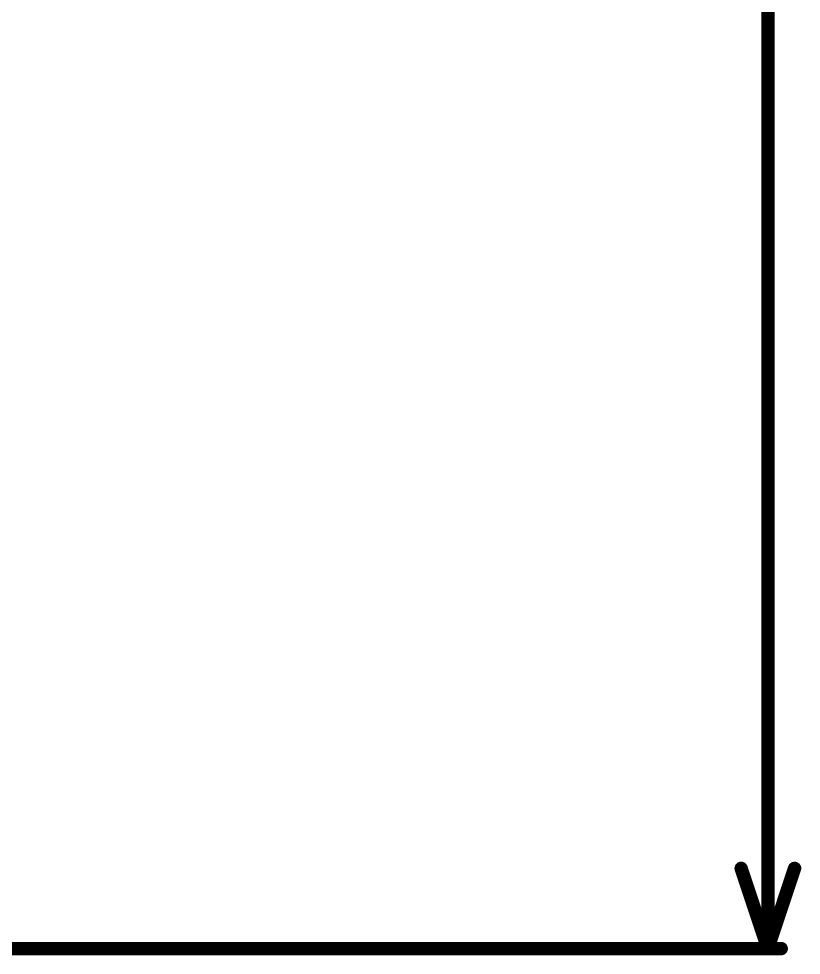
# Model space of a CAD drawing. Header units: inches. Extents: x -17 to 443, y -40 to 218.
# Drawn here: x 210.92 to 225.79, y -2.53 to 15.25 of the extents above; entities that cross this region are included whole.
import ezdxf

# ---------------------------------------------------------------- set-up
doc = ezdxf.new("R2010")
doc.units = ezdxf.units.IN
doc.layers.add('Dimension', color=6, linetype='Continuous')

msp = doc.modelspace()

# ---------------------------------------------------------------- linework, layer by layer
at = {"layer": 'Dimension'}
for points in [[(225.155, -2.408, 0.254, 0.254, 0), (225.155, 62.798, 0.254, 0.254, 0)], [(224.647, -0.884, 0.254, 0.254, 0), (225.155, -2.408, 0.254, 0.254, 0)], [(225.155, -2.408, 0.254, 0.254, 0), (225.663, -0.884, 0.254, 0.254, 0)], [(204.513, -2.408, 0.254, 0.254, 0), (225.409, -2.408, 0.254, 0.254, 0)]]:
    msp.add_lwpolyline(points, format="xyseb", dxfattribs=at)
for points in [[(224.584, -0.884, 0.127, 0.127, 1), (224.711, -0.884, 0.127, 0.127, 1)], [(225.6, -0.884, 0.127, 0.127, 1), (225.727, -0.884, 0.127, 0.127, 1)], [(225.092, -2.408, 0.127, 0.127, 1), (225.219, -2.408, 0.127, 0.127, 1)], [(225.092, -2.408, 0.127, 0.127, 1), (225.219, -2.408, 0.127, 0.127, 1)], [(225.092, -2.408, 0.127, 0.127, 1), (225.219, -2.408, 0.127, 0.127, 1)], [(225.346, -2.408, 0.127, 0.127, 1), (225.473, -2.408, 0.127, 0.127, 1)]]:
    msp.add_lwpolyline(points, format="xyseb", close=True, dxfattribs=at)

doc.saveas('drawing.dxf')
